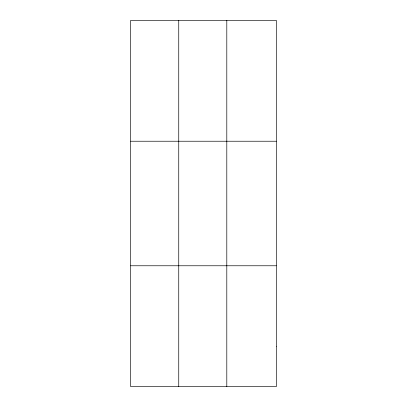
<?xml version="1.0" encoding="UTF-8"?>
<svg xmlns="http://www.w3.org/2000/svg" width="407" height="407" viewBox="0 0 407 407"><rect width="100%" height="100%" fill="white"/><g stroke="black" fill="none" stroke-linecap="round" stroke-linejoin="round"><path stroke-width="0.61" d="M178.744 20.35L178.744 386.65M226.801 20.35L226.801 386.65M130.693 141.229L276.307 141.229M130.693 265.771L276.307 265.771M276.307 346.357L276.307 386.65L130.693 386.65L130.693 20.35L276.307 20.35L276.307 346.357"/></g></svg>
